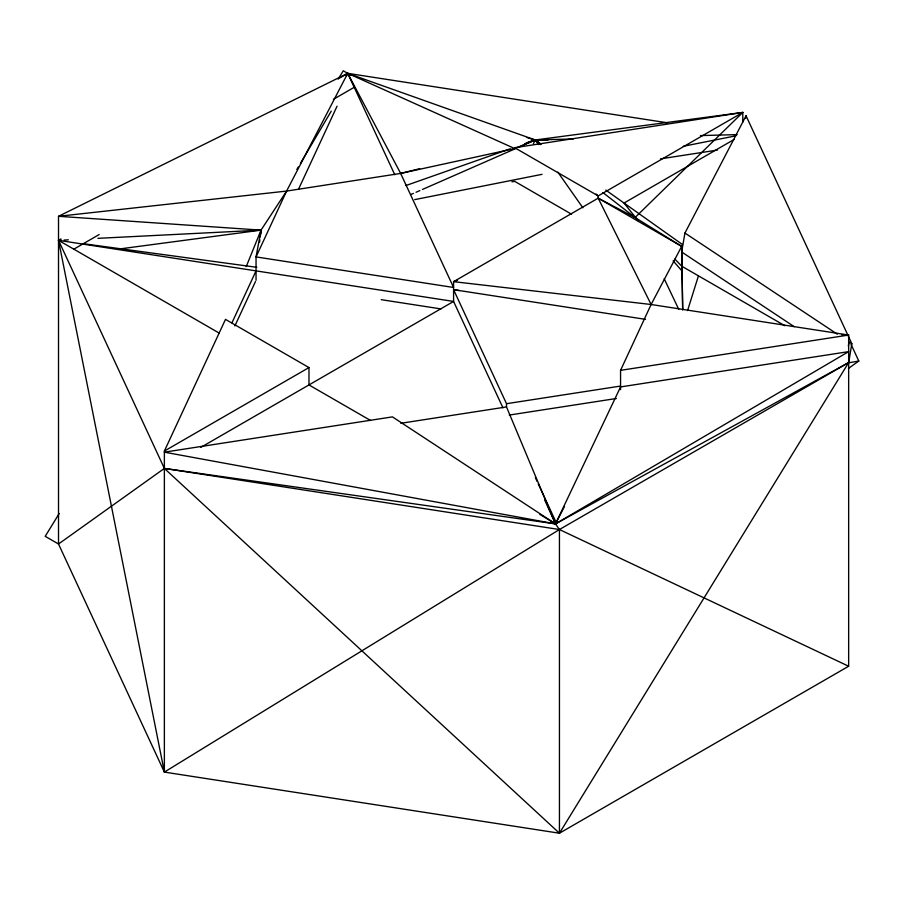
<?xml version="1.0" encoding="UTF-8"?>
<svg xmlns="http://www.w3.org/2000/svg" width="904" height="904" viewBox="0 0 904 904"><rect width="100%" height="100%" fill="white"/><g stroke="black" fill="none" stroke-linecap="round" stroke-linejoin="round"><path stroke-width="1.36" d="M260.657 234.351L261.019 230.136L286.602 191.072L347.724 73.348L667.672 122.842M259.527 242.362L259.855 239.65M260.194 236.927L261.019 230.136L58.511 216.305L58.511 544.005L164.37 772.095L559.44 833.217L848.653 666.237L848.653 335.056L651.117 304.501L453.582 281.664L453.582 301.439L502.94 407.806M848.347 346.029L849.048 341.972L851.907 343.87L746.049 115.78L684.938 233.04L681.672 251.979L794.209 326.672M745.585 118.48L746.049 115.78M851.828 343.678L848.653 362.809L858.8 361.035L851.082 344.401M687.56 310.603L698.453 275.844M246.227 266.601L261.019 230.136L97.892 238.34M60.952 238.916L58.511 240.328L164.37 468.419L559.44 833.217L848.653 362.56L559.44 529.529L164.37 772.095L164.37 451.073L225.492 319.383L308.976 367.578L308.976 384.934L370.606 420.507M742.794 122.074L742.794 112.424L535.247 139.973L514.704 148.55L400.653 173.421L286.602 191.072L256.047 256.917L256.047 280.308M231.955 322.796L256.047 270.884M234.893 325.892L255.459 281.573M298.478 189.332L337.045 106.22M620.562 389.658L620.562 370.346L651.117 304.501L681.672 246.374L635.049 217.536L598.188 198.168L453.582 281.664L457.56 280.251M848.653 666.237L559.44 529.529L555.485 523.891L620.562 386.923L848.653 351.633L555.485 523.891L164.37 468.419L58.511 544.005L45.2 536.321L59.223 513.506M533.371 143.736L535.247 139.973L573.362 138.967M848.653 362.56L555.485 523.891L392.46 416.88L164.37 452.169L555.485 523.891L564.503 506.421M346.356 75.823L347.724 73.348L535.247 139.973L540.931 144.018M296.851 169.421L298.275 166.991M300.433 163.353L331.237 111.135M338.119 79.19L343.283 70.783L351.26 75.394M286.602 191.072L58.511 216.305L347.724 73.348L514.704 148.55L514.704 147.714L742.794 112.424L635.049 217.536L602.889 192.552M848.46 368.414L858.8 361.035M339.181 78.286L347.724 73.348L400.653 173.421L453.582 287.472L256.047 256.917L261.019 230.136L118.571 249.075M73.834 249.176L99.169 234.543M333.452 99.282L354.198 87.304M742.794 112.424L598.188 195.908L514.704 147.714M164.37 451.073L308.976 367.578M200.824 447.367L453.582 301.439L58.511 240.328L164.37 772.095M734.308 139.363L624.031 203.038L637.964 220.576M410.902 194.507L413.467 193.388M416.032 192.258L419.874 190.575M422.439 189.456L516.014 148.414M518.58 147.284L535.247 139.973L547.858 140.357M405.93 185.535L510.172 148.81M524.682 143.702L535.247 139.973L540.784 144.29M527.213 142.617L535.247 139.973L540.49 144.64M400.653 173.421L419.682 168.698M531.168 140.99L535.247 139.973L538.468 144.572M414.687 199.626L542.05 174.336M683.266 146.29L735.867 135.837M511.913 181.794L514.704 181.365L571.565 214.203M660.519 158.867L717.448 150.064M620.562 370.346L848.653 335.056L841.624 334.649M645.546 319.361L453.582 289.664L506.511 403.704L620.562 386.064M400.811 423.287L506.511 406.936L555.485 523.891L539.903 514.399M509.291 415.06L616.381 398.494M61.325 240.181L58.511 240.328L219.378 333.192M64.139 240.046L68.354 239.831M700.43 135.589L737.144 134.617M83.315 243.696L256.826 267.313M381.239 299.676L441.062 308.931M164.37 468.419L559.44 529.529L559.44 833.217M453.582 289.664L459.142 290.523M527.145 137.6L535.247 139.973M596.086 194.044L598.188 195.908L598.188 198.168L681.672 246.374L682.689 309.801L681.672 246.374M784.909 325.756L681.672 266.16L674.87 259.064M684.938 233.04L837.33 334.186M605.816 190.1L682.531 244.588M673.13 260.86L682.418 271.437M557.836 172.133L582.854 207.75M598.188 198.168L651.117 304.501M664.18 278.726L678.734 309.315M347.724 73.348L394.777 174.732M535.326 477.583L537.089 481.38M538.264 483.911L556.502 523.201M544.536 499.652L555.485 523.891M506.511 403.704L506.511 406.936"/></g></svg>
